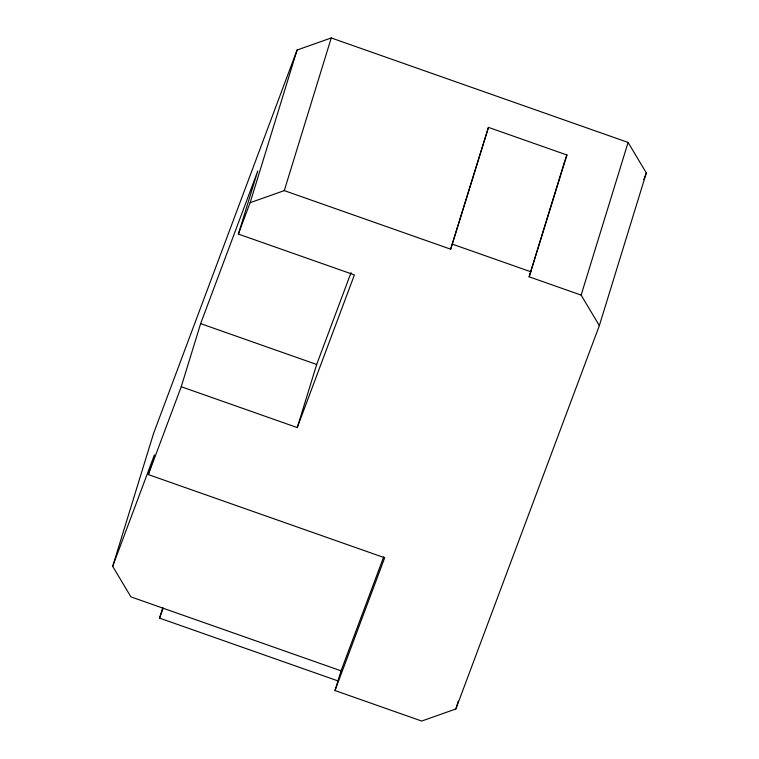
<?xml version="1.0" encoding="UTF-8"?>
<svg xmlns="http://www.w3.org/2000/svg" width="759" height="759" viewBox="0 0 759 759"><rect width="100%" height="100%" fill="white"/><g stroke="black" fill="none" stroke-linecap="round" stroke-linejoin="round"><path stroke-width="1.14" d="M341.057 670.842L130.909 596.868L112.683 566.356L153.593 433.38L297.082 50.028L331.247 37.95L628.091 142.436L646.317 172.957L599.344 325.62L455.855 708.972L421.691 721.05L334.994 690.538L341.057 670.842L383.703 556.897M334.994 690.538L384.69 557.78L148.347 474.593L154.4 454.897L112.683 566.356M181.23 386.729L200.642 323.628L257.785 170.965L238.373 234.066L354.406 274.91L297.262 427.573L181.23 386.729L148.347 474.593M238.373 234.066L250.119 202.691L297.082 50.028M250.119 202.691L284.283 190.613L331.247 37.95M338.438 681.079L159.542 618.111L162.663 607.968M297.262 427.573L316.674 364.472L351.047 272.652M284.283 190.613L450.656 249.18L488.454 127.37L566.945 154.997L529.146 276.807L581.128 295.099L599.344 325.62M450.656 249.18L488.454 127.37M529.146 276.807L564.743 161.088M581.128 295.099L628.091 142.436M455.855 708.972L458.294 701.06M159.542 618.111L163.28 608.13M565.085 159.969L566.945 154.997M643.822 179.598L646.317 172.957M452.516 244.208L531.006 271.836M200.642 323.628L316.674 364.472"/></g></svg>
